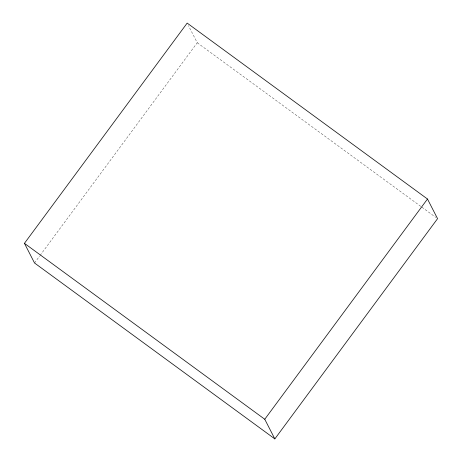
<?xml version="1.0" encoding="UTF-8"?>
<svg xmlns="http://www.w3.org/2000/svg" width="462" height="462" viewBox="0 0 462 462"><rect width="100%" height="100%" fill="white"/><g stroke="black" fill="none" stroke-linecap="round" stroke-linejoin="round"><path stroke-width="0.35" stroke-dasharray="2.31 1.73" d="M34.517 262.982L39.657 256.023M40.084 255.446L197.239 42.741L188.461 25.635M197.239 42.741L421.263 206.733M421.846 207.161L435.81 217.383"/><path stroke-width="0.69" d="M24.44 243.335L187.162 23.1L427.483 199.018L437.56 218.665L274.838 438.9L34.517 262.982L24.44 243.335L264.761 419.259L274.838 438.9M264.761 419.259L427.483 199.018"/></g></svg>
